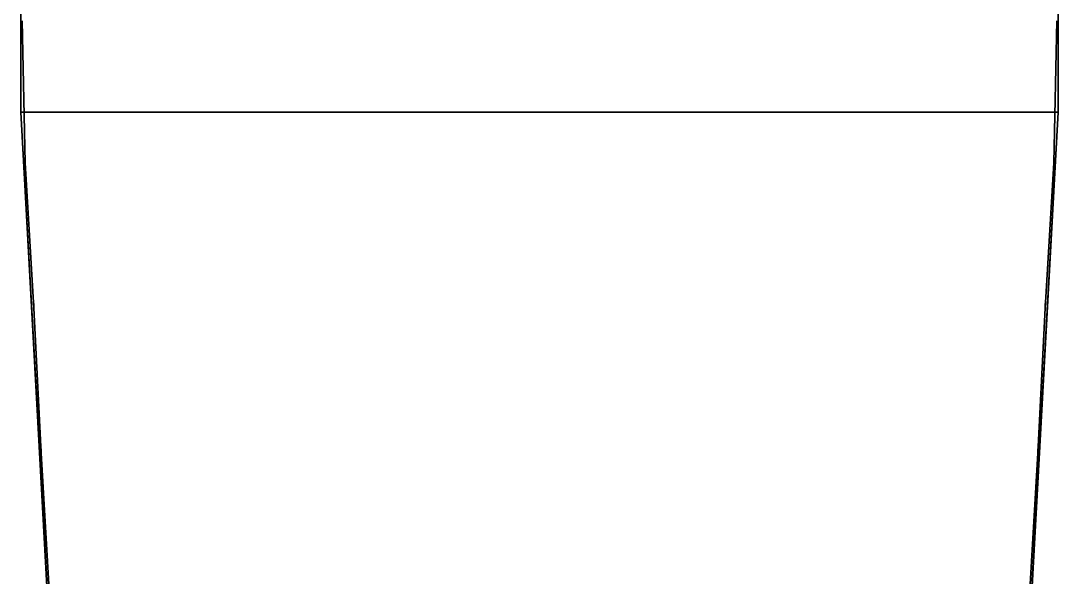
# Model space of a CAD drawing. Header units: millimetres. Extents: x -3.6 to 3.6, y -24.4 to 42.3.
# Drawn here: x -3.58 to 3.58, y -11.05 to -7.21 of the extents above; entities that cross this region are included whole.
import ezdxf

# ---------------------------------------------------------------- set-up
doc = ezdxf.new("R2010")
doc.units = ezdxf.units.MM
doc.layers.add('railings', color=6, linetype='Continuous')

msp = doc.modelspace()

# ---------------------------------------------------------------- linework, layer by layer
for points in [[(3.58, -7.84, -1.9), (-3.58, -7.84, -1.9), (-3.58, 3.38, -1.9), (3.58, 3.38, -1.9)], [(-3.58, 3.38, -1.9), (-3.58, -7.84, -1.9), (-3.58, -7.84, 1.68), (-3.58, 3.38, 1.68)], [(3.58, 3.38, 1.68), (3.58, -7.84, 1.68), (3.58, -7.84, -1.9), (3.58, 3.38, -1.9)], [(-3.58, 1.84, 1.68), (-3.58, -7.84, 1.68), (-3.58, -7.84, 4.07), (-3.58, 1.84, 4.07)], [(-3.58, 1.84, 4.07), (-3.58, -7.84, 4.07), (3.58, -7.84, 4.07), (3.58, 1.84, 4.07)], [(3.58, -7.84, 4.07), (3.58, -7.84, 1.68), (3.58, 1.84, 1.68), (3.58, 1.84, 4.07)], [(3.23, -14.21, -1.44), (-3.23, -14.21, -1.44), (-3.58, -7.84, -1.9), (3.58, -7.84, -1.9)], [(-3.58, -7.84, -1.9), (-3.23, -14.21, -1.44), (-3.23, -14.21, 1.68), (-3.58, -7.84, 1.68)], [(-3.58, -7.84, 1.68), (-3.3141, -12.68, 1.68), (-3.31, -12.68, 4.07), (-3.58, -7.84, 4.07)], [(-3.58, -7.84, 4.07), (-3.31, -12.68, 4.07), (3.31, -12.68, 4.07), (3.58, -7.84, 4.07)], [(3.58, -7.84, 1.68), (3.23, -14.21, 1.68), (3.23, -14.21, -1.44), (3.58, -7.84, -1.9)], [(3.31, -12.68, 4.07), (3.3141, -12.68, 1.68), (3.58, -7.84, 1.68), (3.58, -7.84, 4.07)]]:
    msp.add_3dface(points)
at = {"layer": 'railings'}
for points in [[(-3.57, -7.21, 5.07), (-3.57, -7.21, 5.12), (-3.55, -8.19, 5.12), (-3.55, -8.19, 5.07)], [(-3.55, -8.19, 5.07), (-3.55, -8.19, 5.12), (-3.57, -7.21, 5.12), (-3.57, -7.21, 5.07)], [(3.57, -7.21, 5.07), (3.57, -7.21, 5.12), (3.55, -8.19, 5.12), (3.55, -8.19, 5.07)], [(3.55, -8.19, 5.07), (3.55, -8.19, 5.12), (3.57, -7.21, 5.12), (3.57, -7.21, 5.07)], [(-3.55, -8.16, 4.07), (-3.55, -8.21, 4.07), (-3.55, -8.21, 5.07), (-3.55, -8.16, 5.07)], [(-3.55, -8.16, 5.07), (-3.55, -8.21, 5.07), (-3.55, -8.21, 4.07), (-3.55, -8.16, 4.07)], [(3.55, -8.16, 5.07), (3.55, -8.21, 5.07), (3.55, -8.21, 4.07), (3.55, -8.16, 4.07)], [(3.55, -8.16, 4.07), (3.55, -8.21, 4.07), (3.55, -8.21, 5.07), (3.55, -8.16, 5.07)], [(-3.49, -9.19, 5.07), (-3.49, -9.19, 5.12), (-3.55, -8.19, 5.12), (-3.55, -8.19, 5.07)], [(-3.55, -8.19, 5.07), (-3.55, -8.19, 5.12), (-3.49, -9.19, 5.12), (-3.49, -9.19, 5.07)], [(3.49, -9.19, 5.07), (3.49, -9.19, 5.12), (3.55, -8.19, 5.12), (3.55, -8.19, 5.07)], [(3.55, -8.19, 5.07), (3.55, -8.19, 5.12), (3.49, -9.19, 5.12), (3.49, -9.19, 5.07)], [(-3.49, -9.16, 5.07), (-3.49, -9.21, 5.07), (-3.49, -9.21, 4.07), (-3.49, -9.16, 4.07)], [(-3.49, -9.16, 4.07), (-3.49, -9.21, 4.07), (-3.49, -9.21, 5.07), (-3.49, -9.16, 5.07)], [(3.49, -9.16, 4.07), (3.49, -9.21, 4.07), (3.49, -9.21, 5.07), (3.49, -9.16, 5.07)], [(3.49, -9.16, 5.07), (3.49, -9.21, 5.07), (3.49, -9.21, 4.07), (3.49, -9.16, 4.07)], [(-3.49, -9.19, 5.07), (-3.49, -9.19, 5.12), (-3.44, -10.19, 5.12), (-3.44, -10.19, 5.07)], [(-3.44, -10.19, 5.07), (-3.44, -10.19, 5.12), (-3.49, -9.19, 5.12), (-3.49, -9.19, 5.07)], [(3.44, -10.19, 5.07), (3.44, -10.19, 5.12), (3.49, -9.19, 5.12), (3.49, -9.19, 5.07)], [(3.49, -9.19, 5.07), (3.49, -9.19, 5.12), (3.44, -10.19, 5.12), (3.44, -10.19, 5.07)], [(-3.44, -10.16, 4.07), (-3.44, -10.21, 4.07), (-3.44, -10.21, 5.07), (-3.44, -10.16, 5.07)], [(-3.44, -10.16, 5.07), (-3.44, -10.21, 5.07), (-3.44, -10.21, 4.07), (-3.44, -10.16, 4.07)], [(3.44, -10.16, 5.07), (3.44, -10.21, 5.07), (3.44, -10.21, 4.07), (3.44, -10.16, 4.07)], [(3.44, -10.16, 4.07), (3.44, -10.21, 4.07), (3.44, -10.21, 5.07), (3.44, -10.16, 5.07)], [(-3.44, -10.19, 5.07), (-3.44, -10.19, 5.12), (-3.38, -11.21, 5.12), (-3.38, -11.21, 5.07)], [(-3.38, -11.21, 5.07), (-3.38, -11.21, 5.12), (-3.44, -10.19, 5.12), (-3.44, -10.19, 5.07)], [(3.44, -10.19, 5.07), (3.44, -10.19, 5.12), (3.38, -11.21, 5.12), (3.38, -11.21, 5.07)], [(3.38, -11.21, 5.07), (3.38, -11.21, 5.12), (3.44, -10.19, 5.12), (3.44, -10.19, 5.07)]]:
    msp.add_3dface(points, dxfattribs=at)

doc.saveas('drawing.dxf')
